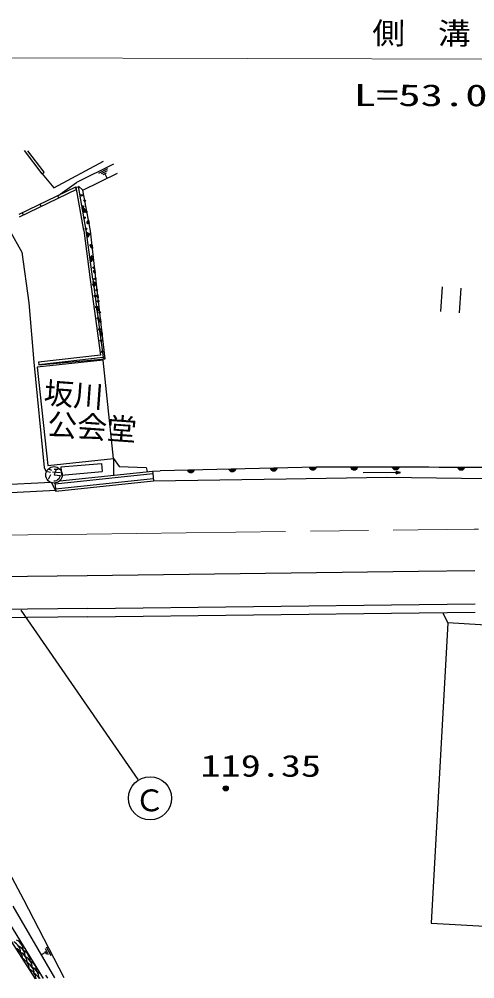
# Model space of a CAD drawing. Units: millimetres, scale not verified. Extents: x 40000 to 680000, y 20000 to 380000.
# Drawn here: x 397401 to 424899, y 285302 to 343258 of the extents above; entities that cross this region are included whole.
import ezdxf
from ezdxf.enums import TextEntityAlignment as Align

# ---------------------------------------------------------------- set-up
doc = ezdxf.new("R2010")
doc.units = ezdxf.units.MM
doc.header["$LTSCALE"] = 1000
doc.linetypes.add('CHAIN', pattern=[18.5, 12, -1.5, 3.5, -1.5])
for name, color, linetype, lineweight in [('M-BGD', 7, 'Continuous', 25), ('M-BMK', 2, 'CHAIN', 13), ('M-STR-HTXT', 7, 'Continuous', 13), ('M-STR-STRC', 7, 'Continuous', 25)]:
    doc.layers.add(name, color=color, linetype=linetype, lineweight=lineweight)
doc.styles.add('ＭＳ ゴシック', font='')
doc.styles.get('ＭＳ ゴシック').set_extended_font_data('MS Gothic')

# ---------------------------------------------------------------- blocks, each defined once
blk = doc.blocks.new('BUHIN391')
at = {"color": 7, "linetype": 'Continuous', "lineweight": 25}
for p, q in [((-51, -166), (-168, 45)), ((-158, 79), (-17, -175)), ((14, -181), (-145, 107)), ((-131, 133), (44, -182)), ((70, -178), (-114, 154)), ((-167, -8), (-95, -138))]:
    blk.add_line(p, q, dxfattribs=at)
blk.add_lwpolyline([(97, -175), (49, -183), (4, -182), (-54, -169), (-96, -142), (-132, -109), (-162, -54), (-172, -6), (-172, 44), (-152, 100), (-130, 139), (-97, 175)], close=True, dxfattribs=at)
blk = doc.blocks.new('BUHIN401')
at = {"color": 7, "linetype": 'Continuous', "lineweight": 25}
for p, q in [((-54, -165), (-167, 48)), ((-157, 82), (-21, -175)), ((11, -181), (-143, 110)), ((-128, 136), (40, -182)), ((67, -180), (-111, 156)), ((-167, -5), (-97, -136))]:
    blk.add_line(p, q, dxfattribs=at)
blk.add_lwpolyline([(94, -177), (45, -184), (0, -182), (-57, -168), (-99, -141), (-134, -106), (-163, -51), (-172, -3), (-171, 47), (-150, 103), (-127, 142), (-94, 177)], close=True, dxfattribs=at)
blk = doc.blocks.new('BUHIN411')
at = {"color": 7, "linetype": 'Continuous', "lineweight": 25}
for p, q in [((-54, -165), (-167, 48)), ((-157, 82), (-20, -175)), ((11, -181), (-143, 110)), ((-129, 136), (40, -182)), ((67, -180), (-111, 156)), ((-167, -5), (-97, -137))]:
    blk.add_line(p, q, dxfattribs=at)
blk.add_lwpolyline([(94, -177), (46, -184), (0, -182), (-57, -168), (-99, -141), (-134, -106), (-163, -51), (-172, -3), (-171, 47), (-151, 102), (-127, 142), (-94, 177)], close=True, dxfattribs=at)
blk = doc.blocks.new('BUHIN831')
at = {"color": 7, "linetype": 'Continuous', "lineweight": 25}
for p, q in [((455, 830), (-919, 228)), ((-457, -826), (917, -225))]:
    blk.add_line(p, q, dxfattribs=at)
blk = doc.blocks.new('BUHIN1871')
at = {"color": 7, "linetype": 'Continuous', "lineweight": 25}
for p, q in [((127, 67), (-105, -98)), ((-88, -109), (132, 48)), ((133, 26), (-68, -117)), ((-46, -125), (132, 2)), ((128, -24), (-20, -129)), ((20, -124), (111, -59))]:
    blk.add_line(p, q, dxfattribs=at)
blk.add_lwpolyline([(122, 87), (132, 52), (135, 18), (131, -26), (114, -60), (92, -89), (54, -116), (19, -127), (-18, -132), (-61, -122), (-93, -109), (-122, -87)], close=True, dxfattribs=at)
blk = doc.blocks.new('BUHIN1881')
at = {"color": 7, "linetype": 'Continuous', "lineweight": 25}
for p, q in [((-89, -15), (47, 77)), ((32, 82), (-88, 1)), ((60, 71), (-88, -30)), ((-86, -43), (72, 64)), ((-85, 18), (15, 86)), ((-12, 83), (-73, 41))]:
    blk.add_line(p, q, dxfattribs=at)
blk.add_lwpolyline([(-83, -56), (-89, -33), (-90, -10), (-87, 19), (-75, 41), (-60, 61), (-34, 78), (-11, 85), (14, 88), (43, 80), (64, 71), (83, 56)], close=True, dxfattribs=at)
blk = doc.blocks.new('BUHIN1891')
at = {"color": 7, "linetype": 'Continuous', "lineweight": 25}
for p, q in [((127, 67), (-105, -98)), ((-88, -109), (132, 48)), ((133, 26), (-68, -117)), ((-46, -125), (132, 2)), ((128, -24), (-20, -129)), ((20, -124), (111, -59))]:
    blk.add_line(p, q, dxfattribs=at)
blk.add_lwpolyline([(122, 87), (132, 52), (135, 18), (131, -26), (114, -60), (92, -89), (54, -116), (19, -127), (-19, -132), (-62, -122), (-93, -108), (-122, -87)], close=True, dxfattribs=at)
blk = doc.blocks.new('BUHIN1901')
at = {"color": 7, "linetype": 'Continuous', "lineweight": 25}
for p, q in [((-89, -16), (47, 77)), ((32, 82), (-88, 0)), ((60, 71), (-88, -30)), ((-85, 17), (15, 86)), ((-85, -43), (71, 64)), ((-12, 83), (-73, 41))]:
    blk.add_line(p, q, dxfattribs=at)
blk.add_lwpolyline([(-83, -56), (-89, -33), (-90, -10), (-87, 19), (-75, 41), (-60, 61), (-35, 78), (-11, 85), (14, 88), (42, 81), (63, 71), (83, 56)], close=True, dxfattribs=at)
blk = doc.blocks.new('BUHIN1931')
at = {"color": 7, "linetype": 'Continuous', "lineweight": 25}
blk.add_circle((0, 0), 49.8, dxfattribs=at)
blk = doc.blocks.new('BUHIN1971')
at = {"color": 7, "linetype": 'Continuous', "lineweight": 25}
for centre, radius in [((0, 0), 150), ((0, 0), 131), ((0, 0), 112), ((0, 0), 93.8), ((0, 0), 75), ((0, 0), 56.2), ((-1, 0), 37.5), ((0, 0), 18.8)]:
    blk.add_circle(centre, radius, dxfattribs=at)

msp = doc.modelspace()

# ---------------------------------------------------------------- linework, layer by layer
at = {"layer": 'M-BGD'}
for p, q in [((398784, 333923), (397714, 335325)), ((398903, 334014), (397914, 335310)), ((399489, 333067), (402496, 334691)), ((403100, 334503), (400867, 333391)), ((398784, 333923), (398903, 334014)), ((398784, 333923), (399489, 333067)), ((401233, 332926), (403334, 333965)), ((402214, 333967), (402749, 334233)), ((402710, 334102), (402341, 333918)), ((402474, 333879), (402662, 333972)), ((402568, 333926), (402707, 333646)), ((399730, 332598), (400867, 333391)), ((400797, 333116), (397376, 331456)), ((400862, 332981), (397402, 331302)), ((400862, 332981), (400797, 333116)), ((400840, 333106), (400988, 333132)), ((401296, 330498), (400840, 333106)), ((400973, 333165), (401233, 332926)), ((401444, 330521), (400984, 333155)), ((401701, 330479), (401233, 332926)), ((399796, 332463), (399730, 332598)), ((397663, 331428), (397597, 331563)), ((398729, 331946), (398664, 332081)), ((401230, 331855), (401279, 331574)), ((401296, 331585), (401250, 331851)), ((401270, 331843), (401313, 331600)), ((401329, 331616), (401291, 331831)), ((401313, 331817), (401344, 331638)), ((401356, 331676), (401337, 331786)), ((401517, 331039), (401531, 330966)), ((401548, 330946), (401525, 331065)), ((401535, 331080), (401562, 330937)), ((401576, 330929), (401546, 331091)), ((401556, 331101), (401590, 330924)), ((401603, 330922), (401568, 331108)), ((396815, 330524), (397553, 329180)), ((401296, 330498), (401691, 327538)), ((401840, 327558), (401444, 330521)), ((402033, 327599), (401701, 330479)), ((397553, 329180), (397972, 326123)), ((401691, 327538), (402305, 322965)), ((401840, 327558), (402474, 322833)), ((402581, 322747), (402033, 327599)), ((397972, 326123), (398280, 322542)), ((402305, 322965), (398571, 322539)), ((402474, 322833), (398588, 322390)), ((402474, 322833), (402581, 322747)), ((398280, 322542), (398907, 316186)), ((402470, 322662), (398491, 322238)), ((398491, 322238), (399123, 316297)), ((398571, 322539), (398588, 322390)), ((398588, 322391), (402581, 322747)), ((403102, 316720), (402470, 322662)), ((399123, 316297), (403102, 316720)), ((403102, 316720), (403099, 315730)), ((403102, 316720), (403439, 316250)), ((398907, 316186), (399037, 315920)), ((399112, 315939), (399298, 315905)), ((399200, 316083), (399343, 316012)), ((399416, 315917), (399875, 315883)), ((399506, 316078), (399759, 316080)), ((399849, 315376), (405443, 315966)), ((399906, 316218), (402370, 316433)), ((399906, 316218), (399950, 315720)), ((399950, 315720), (402414, 315935)), ((402370, 316433), (402414, 315935)), ((403439, 316250), (405066, 316175)), ((405066, 316175), (405131, 315948)), ((405443, 315966), (405904, 315991)), ((405443, 315966), (405459, 315817)), ((415325, 316194), (405904, 315991)), ((422123, 316207), (415325, 316194)), ((420407, 315874), (418170, 315861)), ((422753, 316179), (422123, 316207)), ((429527, 316198), (422753, 316179)), ((395795, 315111), (399338, 315303)), ((399176, 315473), (399308, 315769)), ((399338, 315303), (399609, 314747)), ((399562, 315195), (405459, 315817)), ((399593, 314897), (405490, 315519)), ((399609, 314747), (405506, 315370)), ((405459, 315817), (405506, 315370)), ((405506, 315370), (413518, 315508)), ((413518, 315508), (419560, 315604)), ((419560, 315604), (425599, 315523)), ((395801, 314611), (399602, 314817)), ((399557, 315238), (399609, 314747)), ((394513, 309581), (401512, 309667)), ((401512, 309667), (421511, 309912)), ((421511, 309912), (424899, 309953)), ((401537, 307667), (421535, 307912)), ((421535, 307912), (424924, 307953)), ((401537, 307667), (393686, 307570)), ((401543, 307167), (421541, 307412)), ((421541, 307412), (424930, 307453)), ((423015, 307339), (423015, 307409)), ((423275, 306792), (423015, 307339)), ((401543, 307167), (393692, 307070)), ((423275, 306792), (422257, 288665)), ((447801, 305414), (423275, 306792)), ((395213, 294676), (397651, 290086)), ((397651, 290086), (400092, 285376)), ((398862, 285323), (396447, 289262)), ((397021, 289699), (399534, 285352)), ((398391, 285302), (395959, 289074)), ((422257, 288665), (446783, 287287)), ((398996, 286886), (398719, 286742)), ((398948, 286979), (399044, 286793)), ((399175, 286747), (398985, 287113)), ((399032, 287241), (399307, 286711)), ((399119, 285334), (399004, 285521))]:
    msp.add_line(p, q, dxfattribs=at)
for points in [[(401210, 331859), (401246, 331853), (401278, 331841), (401316, 331818), (401339, 331789), (401356, 331756), (401364, 331710), (401359, 331673), (401347, 331638), (401320, 331603), (401294, 331581), (401262, 331564)], [(401617, 330919), (401593, 330923), (401571, 330930), (401546, 330945), (401530, 330965), (401518, 330986), (401512, 331017), (401515, 331041), (401523, 331065), (401541, 331088), (401558, 331104), (401579, 331115)], [(420407, 315874), (420156, 315935), (420157, 315810)], [(420355, 315873), (420173, 315829), (420172, 315916)], [(420330, 315873), (420182, 315838), (420182, 315907)], [(420305, 315873), (420191, 315848), (420191, 315898)], [(420280, 315873), (420201, 315857), (420200, 315888)]]:
    msp.add_lwpolyline(points, close=True, dxfattribs=at)
for points in [[(399640, 316068), (399516, 315734), (399863, 315709), (399860, 315636), (399841, 315578), (399816, 315544), (399768, 315480), (399717, 315429), (399651, 315378), (399574, 315361), (399488, 315352)], [(420381, 315874), (420163, 315819), (420163, 315926), (420380, 315874)], [(420210, 315873), (420254, 315873), (420210, 315866), (420210, 315879), (420254, 315873)]]:
    msp.add_lwpolyline(points, dxfattribs=at)
msp.add_circle((399501, 315735), 498, dxfattribs=at)
for centre, start, end in [((396732, 286862), 2.56348, 63.05649), ((396905, 286973), 2.56348, 63.05649), ((396785, 287348), 2.56348, 12.31195), ((396852, 286487), 2.56348, 63.05649), ((397024, 286598), 2.56348, 63.05649), ((397144, 286223), 2.56348, 63.05649), ((397197, 286709), 54.3671, 63.05649), ((397317, 286335), 2.56348, 63.05649), ((397264, 285849), 2.56348, 63.05649), ((397436, 285960), 2.56348, 63.05649), ((397197, 286709), 2.56348, 8.63104), ((397609, 286071), 57.55646, 63.05649), ((397728, 285696), 2.56348, 63.05649), ((397556, 285585), 2.56348, 63.05649), ((397675, 285210), 7.10724, 63.05649), ((397848, 285321), 2.56348, 63.05649), ((398140, 285058), 32.38376, 63.05649), ((397967, 284947), 29.01462, 63.05649), ((398259, 284683), 56.84818, 63.05649), ((398140, 285058), 20.49768, 30.61438)]:
    msp.add_arc(centre, 754, start, end, dxfattribs=at)
at = {"layer": 'M-BMK'}
for p, q in [((401482, 312166), (421480, 312411)), ((401482, 312166), (421480, 312411)), ((421480, 312411), (424869, 312453)), ((421480, 312411), (424869, 312453)), ((425119, 312456), (424869, 312453)), ((394482, 312081), (401482, 312166)), ((394482, 312081), (401482, 312166))]:
    msp.add_line(p, q, dxfattribs=at)
at = {"layer": 'M-STR-HTXT'}
msp.add_line((394557, 340922), (448218, 340786), dxfattribs=at)
at = {"layer": 'M-STR-STRC'}
msp.add_line((397507, 307569), (404569, 297340), dxfattribs=at)
msp.add_circle((405298, 296206), 1304, dxfattribs=at)

# ---------------------------------------------------------------- block references
at = {"layer": 'M-BGD', "rotation": 62.2118}
for name, p in [('BUHIN1931', (401160, 332620)), ('BUHIN1931', (401350, 332302)), ('BUHIN1931', (401250, 331945)), ('BUHIN1931', (401441, 331627)), ('BUHIN1931', (401341, 331270)), ('BUHIN1931', (401532, 330952)), ('BUHIN1891', (401482, 330232)), ('BUHIN1931', (401432, 330595)), ('BUHIN1931', (401622, 330277)), ('BUHIN1931', (401713, 329602)), ('BUHIN1901', (401812, 329515)), ('BUHIN1891', (401681, 328745)), ('BUHIN1931', (401804, 328927)), ('BUHIN1931', (401894, 328252)), ('BUHIN1901', (401984, 328025)), ('BUHIN1931', (401985, 327577)), ('BUHIN831', (423458, 326311)), ('BUHIN1871', (401880, 327258)), ('BUHIN1931', (401885, 327220)), ('BUHIN1931', (402076, 326902)), ('BUHIN1931', (401975, 326545)), ('BUHIN1881', (402154, 326535)), ('BUHIN1931', (402166, 326227)), ('BUHIN1871', (402079, 325772)), ('BUHIN1931', (402066, 325870)), ('BUHIN1931', (402157, 325195)), ('BUHIN1931', (402257, 325552)), ('BUHIN1881', (402322, 325044)), ('BUHIN1931', (402247, 324520)), ('BUHIN1871', (402279, 324285)), ('BUHIN1931', (402338, 323845)), ('BUHIN1931', (402429, 323170)), ('BUHIN391', (407764, 316031)), ('BUHIN391', (410264, 316085)), ('BUHIN391', (412763, 316139)), ('BUHIN391', (415125, 316190)), ('BUHIN401', (417625, 316198)), ('BUHIN401', (420125, 316203)), ('BUHIN411', (424075, 316183)), ('BUHIN1971', (409865, 296802))]:
    msp.add_blockref(name, p, dxfattribs=at)

# ---------------------------------------------------------------- texts
at = {"layer": 'M-BGD', "style": 'ＭＳ ゴシック'}
for s, p in [('坂川', (398816, 319650)), ('公会堂', (399032, 317767))]:
    msp.add_text(s, height=1320, rotation=355.855, dxfattribs=at).set_placement(p, align=Align.BOTTOM_LEFT)
at = {"layer": 'M-BGD', "style": 'ＭＳ ゴシック', "width": 1.35}
msp.add_text('119.35', height=1320, rotation=359.855, dxfattribs=at).set_placement((408343, 297122), align=Align.BOTTOM_LEFT)
at = {"layer": 'M-STR-HTXT', "style": 'ＭＳ ゴシック'}
for s, width, p in [('側\u3000溝', 1.1, (418706, 341360)), ('L=53.0', 1.5, (417588, 337624))]:
    msp.add_text(s, height=1320, rotation=359.855, dxfattribs=dict(at, width=width)).set_placement(p, align=Align.BOTTOM_LEFT)
at = {"layer": 'M-STR-STRC', "style": 'ＭＳ ゴシック'}
msp.add_text('Ｃ', height=1320, rotation=359.855, dxfattribs=at).set_placement((404368, 295025), align=Align.BOTTOM_LEFT)

doc.saveas('drawing.dxf')
